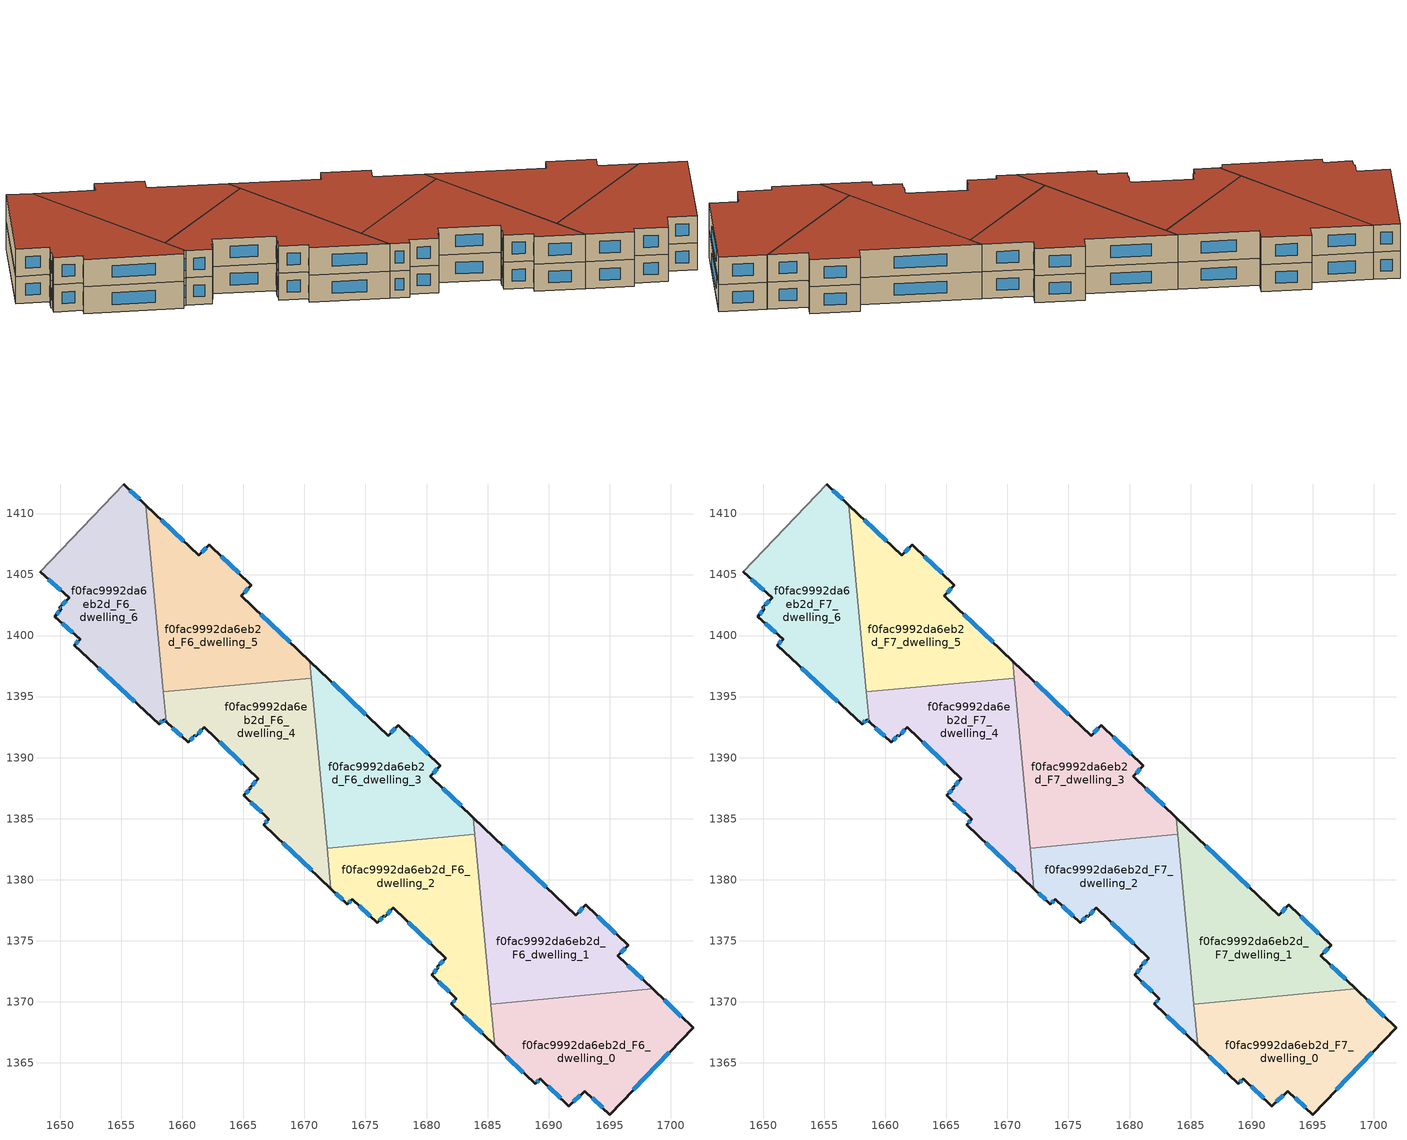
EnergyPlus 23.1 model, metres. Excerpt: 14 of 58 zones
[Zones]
f0fac9992da6eb2d_F6_dwelling_0
 floor to f0fac9992da6eb2d_F5_dwelling_0 (EU_floor_Construction): 1701.83,1367.88 1695,1360.74 1692.98,1362.67 1691.66,1361.44 1689.31,1363.7 1688.89,1363.26 1685.58,1366.43 1685.26,1369.81 1698.53,1371.04 z18
 wall outside (EU_wall_Construction): 1685.58,1366.43 1688.89,1363.26 1689.31,1363.7 1691.66,1361.44 1692.98,1362.67 1695,1360.74 1701.83,1367.88 1698.53,1371.04 z18:21
 wall to f0fac9992da6eb2d_F6_dwelling_1 (EU_wall_Construction): 1698.53,1371.04 1685.26,1369.81 z18:21
 wall to f0fac9992da6eb2d_F6_dwelling_2 (EU_wall_Construction): 1685.26,1369.81 1685.58,1366.43 z18:21
 window (EU_Window_Construction): 1686.52,1365.53 1687.95,1364.17 / 1700.89,1368.79 1699.47,1370.14 / 1696.96,1362.78 1699.88,1365.84 / 1693.56,1362.12 1694.43,1361.29 / 1692.04,1361.8 1692.6,1362.32 / 1689.98,1363.05 1690.99,1362.09 / 1689.01,1363.39 1689.19,1363.57 z18.86:20.14
f0fac9992da6eb2d_F6_dwelling_1
 floor to f0fac9992da6eb2d_F5_dwelling_1 (EU_floor_Construction): 1693.05,1377.94 1696.51,1374.63 1695.68,1373.76 1698.53,1371.04 1685.26,1369.81 1683.84,1385.08 1692.22,1377.07 z18
 wall outside (EU_wall_Construction): 1698.53,1371.04 1695.68,1373.76 1696.51,1374.63 1693.05,1377.94 1692.22,1377.07 1683.84,1385.08 z18:21
 wall to f0fac9992da6eb2d_F6_dwelling_3 (EU_wall_Construction): 1683.84,1385.08 1683.97,1383.7 z18:21
 wall to f0fac9992da6eb2d_F6_dwelling_2 (EU_wall_Construction): 1683.97,1383.7 1685.26,1369.81 z18:21
 window (EU_Window_Construction): 1692.82,1377.69 1692.46,1377.32 / 1695.52,1375.58 1694.04,1376.99 / 1695.92,1374.01 1696.27,1374.38 / 1697.71,1371.82 1696.49,1372.99 / 1689.83,1379.36 1686.24,1382.79 z18.86:20.14
f0fac9992da6eb2d_F6_dwelling_2
 floor to f0fac9992da6eb2d_F5_dwelling_2 (EU_floor_Construction): 1683.97,1383.7 1685.58,1366.43 1682.04,1369.82 1682.45,1370.25 1680.42,1372.2 1680.97,1372.77 1680.9,1372.84 1681.59,1373.57 1677.28,1377.68 1676.59,1376.96 1676.52,1377.03 1675.96,1376.45 1673.93,1378.4 1673.51,1377.97 1672.16,1379.26 1671.85,1382.58 z18
 wall outside (EU_wall_Construction): 1672.16,1379.26 1673.51,1377.97 1673.93,1378.4 1675.96,1376.45 1676.52,1377.03 1676.59,1376.96 1677.28,1377.68 1681.59,1373.57 1680.9,1372.84 1680.97,1372.77 1680.42,1372.2 1682.45,1370.25 1682.04,1369.82 1685.58,1366.43 z18:21
 wall to f0fac9992da6eb2d_F6_dwelling_3 (EU_wall_Construction): 1683.97,1383.7 1671.85,1382.58 z18:21
 wall to f0fac9992da6eb2d_F6_dwelling_4 (EU_wall_Construction): 1671.85,1382.58 1672.16,1379.26 z18:21
 window (EU_Window_Construction): 1682.33,1370.13 1682.16,1369.94 / 1681,1371.64 1681.87,1370.81 / 1680.81,1372.61 1680.57,1372.36 / 1680.92,1372.82 1680.95,1372.79 / 1681.39,1373.36 1681.09,1373.05 / 1678.51,1376.51 1680.36,1374.74 / 1676.79,1377.17 1677.08,1377.48 / 1676.54,1377.01 1676.57,1376.98 / 1676.12,1376.62 1676.36,1376.87 / 1674.51,1377.84 1675.38,1377.01 / 1673.63,1378.09 1673.81,1378.28 / 1672.55,1378.89 1673.13,1378.34 / 1683.05,1368.85 1684.57,1367.4 z18.86:20.14
f0fac9992da6eb2d_F6_dwelling_3
 floor to f0fac9992da6eb2d_F5_dwelling_3 (EU_floor_Construction): 1677.67,1392.64 1681.13,1389.33 1680.3,1388.47 1683.84,1385.08 1683.97,1383.7 1671.85,1382.58 1670.43,1397.91 1676.84,1391.77 z18
 wall outside (EU_wall_Construction): 1683.84,1385.08 1680.3,1388.47 1681.13,1389.33 1677.67,1392.64 1676.84,1391.77 1670.43,1397.91 z18:21
 wall to f0fac9992da6eb2d_F6_dwelling_5 (EU_wall_Construction): 1670.43,1397.91 1670.56,1396.52 z18:21
 wall to f0fac9992da6eb2d_F6_dwelling_4 (EU_wall_Construction): 1670.56,1396.52 1671.85,1382.58 z18:21
 window (EU_Window_Construction): 1680.54,1388.72 1680.89,1389.09 / 1682.83,1386.05 1681.31,1387.5 / 1675.01,1393.53 1672.26,1396.16 / 1677.44,1392.39 1677.08,1392.02 / 1680.14,1390.28 1678.66,1391.7 z18.86:20.14
f0fac9992da6eb2d_F6_dwelling_4
 floor to f0fac9992da6eb2d_F5_dwelling_4 (EU_floor_Construction): 1670.55,1396.52 1672.16,1379.26 1666.66,1384.52 1667.07,1384.95 1665.04,1386.9 1665.59,1387.48 1665.52,1387.55 1666.21,1388.27 1661.79,1392.49 1661.1,1391.77 1661.03,1391.84 1660.47,1391.26 1658.66,1392.92 1658.43,1395.39 z18
 wall outside (EU_wall_Construction): 1658.66,1392.92 1660.47,1391.26 1661.03,1391.84 1661.1,1391.77 1661.79,1392.49 1666.21,1388.27 1665.52,1387.55 1665.59,1387.48 1665.04,1386.9 1667.07,1384.95 1666.66,1384.52 1672.16,1379.26 z18:21
 wall to f0fac9992da6eb2d_F6_dwelling_5 (EU_wall_Construction): 1670.55,1396.52 1658.43,1395.39 z18:21
 wall to f0fac9992da6eb2d_F6_dwelling_6 (EU_wall_Construction): 1658.43,1395.39 1658.66,1392.92 z18:21
 window (EU_Window_Construction): 1666.95,1384.83 1666.78,1384.64 / 1665.62,1386.34 1666.49,1385.51 / 1665.43,1387.31 1665.2,1387.06 / 1665.54,1387.53 1665.57,1387.5 / 1666.01,1388.06 1665.71,1387.75 / 1663.05,1391.28 1664.95,1389.48 / 1661.3,1391.97 1661.6,1392.28 / 1661.05,1391.82 1661.08,1391.79 / 1660.63,1391.43 1660.87,1391.67 / 1659.18,1392.45 1659.96,1391.73 / 1668.23,1383.02 1670.59,1380.76 z18.86:20.14
f0fac9992da6eb2d_F6_dwelling_5
 floor to f0fac9992da6eb2d_F5_dwelling_5 (EU_floor_Construction): 1665.64,1404.14 1664.81,1403.27 1670.43,1397.91 1670.55,1396.52 1658.43,1395.39 1657.01,1410.67 1661.36,1406.58 1662.19,1407.45 z18
 wall outside (EU_wall_Construction): 1670.43,1397.91 1664.81,1403.27 1665.64,1404.14 1662.19,1407.45 1661.36,1406.58 1657.01,1410.67 z18:21
 wall to f0fac9992da6eb2d_F6_dwelling_6 (EU_wall_Construction): 1657.01,1410.67 1658.43,1395.39 z18:21
 window (EU_Window_Construction): 1668.82,1399.44 1666.42,1401.74 / 1660.12,1407.75 1658.25,1409.5 / 1661.95,1407.2 1661.59,1406.83 / 1664.66,1405.09 1663.17,1406.5 / 1665.05,1403.52 1665.41,1403.89 z18.86:20.14
f0fac9992da6eb2d_F6_dwelling_6
 floor to f0fac9992da6eb2d_F5_dwelling_6 (EU_floor_Construction): 1657.01,1410.67 1658.66,1392.92 1658.47,1393.1 1658.09,1392.75 1651.13,1399.21 1651.62,1399.7 1649.55,1401.54 1650.07,1402.19 1649.93,1402.29 1650.71,1403.08 1648.33,1405.23 1655.18,1412.39 z18
 wall outside (EU_wall_Construction): 1648.33,1405.23 1650.71,1403.08 1649.93,1402.29 1650.07,1402.19 1649.55,1401.54 1651.62,1399.7 1651.13,1399.21 1658.09,1392.75 1658.47,1393.1 1658.66,1392.92 / 1657.01,1410.67 1655.18,1412.39 z18:21
 wall adiabatic (EU_wall_Construction): 1655.18,1412.39 1648.33,1405.23 z18:21
 window (EU_Window_Construction): 1651.48,1399.56 1651.27,1399.35 / 1650.14,1401.02 1651.03,1400.23 / 1649.92,1402.01 1649.7,1401.73 / 1649.97,1402.26 1650.03,1402.22 / 1650.49,1402.85 1650.15,1402.52 / 1649.01,1404.62 1650.03,1403.69 / 1656.49,1411.16 1655.7,1411.9 / 1658.52,1393.05 1658.61,1392.97 / 1658.2,1392.85 1658.36,1393 / 1653.12,1397.36 1656.1,1394.59 z18.86:20.14
f0fac9992da6eb2d_F7_dwelling_0
 floor to f0fac9992da6eb2d_F6_dwelling_0 (EU_floor_Construction): 1701.83,1367.88 1695,1360.74 1692.98,1362.67 1691.66,1361.44 1689.31,1363.7 1688.89,1363.26 1685.58,1366.43 1685.26,1369.81 1698.53,1371.04 z21
 wall outside (EU_wall_Construction): 1685.58,1366.43 1688.89,1363.26 1689.31,1363.7 1691.66,1361.44 1692.98,1362.67 1695,1360.74 1701.83,1367.88 1698.53,1371.04 z21:24
 wall to f0fac9992da6eb2d_F7_dwelling_1 (EU_wall_Construction): 1698.53,1371.04 1685.26,1369.81 z21:24
 wall to f0fac9992da6eb2d_F7_dwelling_2 (EU_wall_Construction): 1685.26,1369.81 1685.58,1366.43 z21:24
 window (EU_Window_Construction): 1686.52,1365.53 1687.95,1364.17 / 1700.89,1368.79 1699.47,1370.14 / 1696.96,1362.78 1699.88,1365.84 / 1693.56,1362.12 1694.43,1361.29 / 1692.04,1361.8 1692.6,1362.32 / 1689.98,1363.05 1690.99,1362.09 / 1689.01,1363.39 1689.19,1363.57 z21.86:23.14
 roof outside (EU_roof_Construction): 1695,1360.74 1701.83,1367.88 1698.53,1371.04 1685.26,1369.81 1685.58,1366.43 1688.89,1363.26 1689.31,1363.7 1691.66,1361.44 1692.98,1362.67 z24
f0fac9992da6eb2d_F7_dwelling_1
 floor to f0fac9992da6eb2d_F6_dwelling_1 (EU_floor_Construction): 1693.05,1377.94 1696.51,1374.63 1695.68,1373.76 1698.53,1371.04 1685.26,1369.81 1683.84,1385.08 1692.22,1377.07 z21
 wall outside (EU_wall_Construction): 1698.53,1371.04 1695.68,1373.76 1696.51,1374.63 1693.05,1377.94 1692.22,1377.07 1683.84,1385.08 z21:24
 wall to f0fac9992da6eb2d_F7_dwelling_3 (EU_wall_Construction): 1683.84,1385.08 1683.97,1383.7 z21:24
 wall to f0fac9992da6eb2d_F7_dwelling_2 (EU_wall_Construction): 1683.97,1383.7 1685.26,1369.81 z21:24
 window (EU_Window_Construction): 1692.82,1377.69 1692.46,1377.32 / 1695.52,1375.58 1694.04,1376.99 / 1695.92,1374.01 1696.27,1374.38 / 1697.71,1371.82 1696.49,1372.99 / 1689.83,1379.36 1686.24,1382.79 z21.86:23.14
 roof outside (EU_roof_Construction): 1698.53,1371.04 1695.68,1373.76 1696.51,1374.63 1693.05,1377.94 1692.22,1377.07 1683.84,1385.08 1685.26,1369.81 z24
f0fac9992da6eb2d_F7_dwelling_2
 floor to f0fac9992da6eb2d_F6_dwelling_2 (EU_floor_Construction): 1683.97,1383.7 1685.58,1366.43 1682.04,1369.82 1682.45,1370.25 1680.42,1372.2 1680.97,1372.77 1680.9,1372.84 1681.59,1373.57 1677.28,1377.68 1676.59,1376.96 1676.52,1377.03 1675.96,1376.45 1673.93,1378.4 1673.51,1377.97 1672.16,1379.26 1671.85,1382.58 z21
 wall outside (EU_wall_Construction): 1672.16,1379.26 1673.51,1377.97 1673.93,1378.4 1675.96,1376.45 1676.52,1377.03 1676.59,1376.96 1677.28,1377.68 1681.59,1373.57 1680.9,1372.84 1680.97,1372.77 1680.42,1372.2 1682.45,1370.25 1682.04,1369.82 1685.58,1366.43 z21:24
 wall to f0fac9992da6eb2d_F7_dwelling_3 (EU_wall_Construction): 1683.97,1383.7 1671.85,1382.58 z21:24
 wall to f0fac9992da6eb2d_F7_dwelling_4 (EU_wall_Construction): 1671.85,1382.58 1672.16,1379.26 z21:24
 window (EU_Window_Construction): 1682.33,1370.13 1682.16,1369.94 / 1681,1371.64 1681.87,1370.81 / 1680.81,1372.61 1680.57,1372.36 / 1680.92,1372.82 1680.95,1372.79 / 1681.39,1373.36 1681.09,1373.05 / 1678.51,1376.51 1680.36,1374.74 / 1676.79,1377.17 1677.08,1377.48 / 1676.54,1377.01 1676.57,1376.98 / 1676.12,1376.62 1676.36,1376.87 / 1674.51,1377.84 1675.38,1377.01 / 1673.63,1378.09 1673.81,1378.28 / 1672.55,1378.89 1673.13,1378.34 / 1683.05,1368.85 1684.57,1367.4 z21.86:23.14
 roof outside (EU_roof_Construction): 1685.58,1366.43 1683.97,1383.7 1671.85,1382.58 1672.16,1379.26 1673.51,1377.97 1673.93,1378.4 1675.96,1376.45 1676.52,1377.03 1676.59,1376.96 1677.28,1377.68 1681.59,1373.57 1680.9,1372.84 1680.97,1372.77 1680.42,1372.2 1682.45,1370.25 1682.04,1369.82 z24
f0fac9992da6eb2d_F7_dwelling_3
 floor to f0fac9992da6eb2d_F6_dwelling_3 (EU_floor_Construction): 1677.67,1392.64 1681.13,1389.33 1680.3,1388.47 1683.84,1385.08 1683.97,1383.7 1671.85,1382.58 1670.43,1397.91 1676.84,1391.77 z21
 wall outside (EU_wall_Construction): 1683.84,1385.08 1680.3,1388.47 1681.13,1389.33 1677.67,1392.64 1676.84,1391.77 1670.43,1397.91 z21:24
 wall to f0fac9992da6eb2d_F7_dwelling_5 (EU_wall_Construction): 1670.43,1397.91 1670.56,1396.52 z21:24
 wall to f0fac9992da6eb2d_F7_dwelling_4 (EU_wall_Construction): 1670.56,1396.52 1671.85,1382.58 z21:24
 window (EU_Window_Construction): 1680.54,1388.72 1680.89,1389.09 / 1682.83,1386.05 1681.31,1387.5 / 1675.01,1393.53 1672.26,1396.16 / 1677.44,1392.39 1677.08,1392.02 / 1680.14,1390.28 1678.66,1391.7 z21.86:23.14
 roof outside (EU_roof_Construction): 1683.97,1383.7 1683.84,1385.08 1680.3,1388.47 1681.13,1389.33 1677.67,1392.64 1676.84,1391.77 1670.43,1397.91 1671.85,1382.58 z24
f0fac9992da6eb2d_F7_dwelling_4
 floor to f0fac9992da6eb2d_F6_dwelling_4 (EU_floor_Construction): 1670.55,1396.52 1672.16,1379.26 1666.66,1384.52 1667.07,1384.95 1665.04,1386.9 1665.59,1387.48 1665.52,1387.55 1666.21,1388.27 1661.79,1392.49 1661.1,1391.77 1661.03,1391.84 1660.47,1391.26 1658.66,1392.92 1658.43,1395.39 z21
 wall outside (EU_wall_Construction): 1658.66,1392.92 1660.47,1391.26 1661.03,1391.84 1661.1,1391.77 1661.79,1392.49 1666.21,1388.27 1665.52,1387.55 1665.59,1387.48 1665.04,1386.9 1667.07,1384.95 1666.66,1384.52 1672.16,1379.26 z21:24
 wall to f0fac9992da6eb2d_F7_dwelling_5 (EU_wall_Construction): 1670.55,1396.52 1658.43,1395.39 z21:24
 wall to f0fac9992da6eb2d_F7_dwelling_6 (EU_wall_Construction): 1658.43,1395.39 1658.66,1392.92 z21:24
 window (EU_Window_Construction): 1666.95,1384.83 1666.78,1384.64 / 1665.62,1386.34 1666.49,1385.51 / 1665.43,1387.31 1665.2,1387.06 / 1665.54,1387.53 1665.57,1387.5 / 1666.01,1388.06 1665.71,1387.75 / 1663.05,1391.28 1664.95,1389.48 / 1661.3,1391.97 1661.6,1392.28 / 1661.05,1391.82 1661.08,1391.79 / 1660.63,1391.43 1660.87,1391.67 / 1659.18,1392.45 1659.96,1391.73 / 1668.23,1383.02 1670.59,1380.76 z21.86:23.14
 roof outside (EU_roof_Construction): 1672.16,1379.26 1670.55,1396.52 1658.43,1395.39 1658.66,1392.92 1660.47,1391.26 1661.03,1391.84 1661.1,1391.77 1661.79,1392.49 1666.21,1388.27 1665.52,1387.55 1665.59,1387.48 1665.04,1386.9 1667.07,1384.95 1666.66,1384.52 z24
f0fac9992da6eb2d_F7_dwelling_5
 floor to f0fac9992da6eb2d_F6_dwelling_5 (EU_floor_Construction): 1665.64,1404.14 1664.81,1403.27 1670.43,1397.91 1670.55,1396.52 1658.43,1395.39 1657.01,1410.67 1661.36,1406.58 1662.19,1407.45 z21
 wall outside (EU_wall_Construction): 1670.43,1397.91 1664.81,1403.27 1665.64,1404.14 1662.19,1407.45 1661.36,1406.58 1657.01,1410.67 z21:24
 wall to f0fac9992da6eb2d_F7_dwelling_6 (EU_wall_Construction): 1657.01,1410.67 1658.43,1395.39 z21:24
 window (EU_Window_Construction): 1668.82,1399.44 1666.42,1401.74 / 1660.12,1407.75 1658.25,1409.5 / 1661.95,1407.2 1661.59,1406.83 / 1664.66,1405.09 1663.17,1406.5 / 1665.05,1403.52 1665.41,1403.89 z21.86:23.14
 roof outside (EU_roof_Construction): 1670.55,1396.52 1670.43,1397.91 1664.81,1403.27 1665.64,1404.14 1662.19,1407.45 1661.36,1406.58 1657.01,1410.67 1658.43,1395.39 z24
f0fac9992da6eb2d_F7_dwelling_6
 floor to f0fac9992da6eb2d_F6_dwelling_6 (EU_floor_Construction): 1657.01,1410.67 1658.66,1392.92 1658.47,1393.1 1658.09,1392.75 1651.13,1399.21 1651.62,1399.7 1649.55,1401.54 1650.07,1402.19 1649.93,1402.29 1650.71,1403.08 1648.33,1405.23 1655.18,1412.39 z21
 wall outside (EU_wall_Construction): 1648.33,1405.23 1650.71,1403.08 1649.93,1402.29 1650.07,1402.19 1649.55,1401.54 1651.62,1399.7 1651.13,1399.21 1658.09,1392.75 1658.47,1393.1 1658.66,1392.92 / 1657.01,1410.67 1655.18,1412.39 z21:24
 wall adiabatic (EU_wall_Construction): 1655.18,1412.39 1648.33,1405.23 z21:24
 window (EU_Window_Construction): 1651.48,1399.56 1651.27,1399.35 / 1650.14,1401.02 1651.03,1400.23 / 1649.92,1402.01 1649.7,1401.73 / 1649.97,1402.26 1650.03,1402.22 / 1650.49,1402.85 1650.15,1402.52 / 1649.01,1404.62 1650.03,1403.69 / 1656.49,1411.16 1655.7,1411.9 / 1658.52,1393.05 1658.61,1392.97 / 1658.2,1392.85 1658.36,1393 / 1653.12,1397.36 1656.1,1394.59 z21.86:23.14
 roof outside (EU_roof_Construction): 1658.66,1392.92 1657.01,1410.67 1655.18,1412.39 1648.33,1405.23 1650.71,1403.08 1649.93,1402.29 1650.07,1402.19 1649.55,1401.54 1651.62,1399.7 1651.13,1399.21 1658.09,1392.75 1658.47,1393.1 z24
[Building]
EU S2 Campaign: North Axis=0; Terrain=City; Solar Distribution=FullExterior
[Site:Location]
Helsinki-Vantaa.AP: Latitude=60.317; Longitude=24.963; Time Zone=2; Elevation=54.6
[SizingPeriod:WeatherFileDays]
AnnualSizingPeriod: Begin Month=1; Begin Day of Month=1; End Month=12; End Day of Month=31; Day of Week for Start Day=Monday; Use Weather File Daylight Saving Period=No; Use Weather File Rain and Snow Indicators=No
[MATERIAL]
EU_InternalMass_Material: Roughness=MediumRough; Thickness=0.1; Conductivity=1; Density=1800; Specific Heat=900; Thermal Absorptance=0.9; Solar Absorptance=0.7; Visible Absorptance=0.7
[MATERIAL:NOMASS] Roughness=MediumRough; Thermal Absorptance=0.9; Solar Absorptance=0.7; Visible Absorptance=0.7
Name | Thermal Resistance
EU_wall_NoMass | 2.29768
EU_roof_NoMass | 2.65117
EU_floor_NoMass | 2.06791
[WINDOWMATERIAL:SIMPLEGLAZINGSYSTEM]
EU_Window_SimpleGlazing: UFactor=2.12775; Solar Heat Gain Coefficient=0.7; Visible Transmittance=0.7
[CONSTRUCTION]
EU_wall_Construction: EU_wall_NoMass
EU_roof_Construction: EU_roof_NoMass
EU_floor_Construction: EU_floor_NoMass
EU_Window_Construction: EU_Window_SimpleGlazing
EU_InternalMass_Construction: EU_InternalMass_Material
[ZONE] Type=1; Multiplier=1; Ceiling Height=autocalculate; Floor Area=autocalculate; Part of Total Floor Area=Yes
Name | Volume
f0fac9992da6eb2d_F6_dwelling_0; f0fac9992da6eb2d_F7_dwelling_0 | 323.61
f0fac9992da6eb2d_F6_dwelling_1; f0fac9992da6eb2d_F7_dwelling_1 | 323.613
f0fac9992da6eb2d_F6_dwelling_2; f0fac9992da6eb2d_F7_dwelling_2 | 323.604
f0fac9992da6eb2d_F6_dwelling_3; f0fac9992da6eb2d_F7_dwelling_3 | 323.622
f0fac9992da6eb2d_F6_dwelling_4; f0fac9992da6eb2d_F7_dwelling_4 | 323.609
f0fac9992da6eb2d_F6_dwelling_5; f0fac9992da6eb2d_F7_dwelling_5 | 323.608
f0fac9992da6eb2d_F6_dwelling_6; f0fac9992da6eb2d_F7_dwelling_6 | 323.611
[INTERNALMASS] Construction=EU_InternalMass_Construction
Name | Zone or ZoneList | Surface Area
f0fac9992da6eb2d_F6_dwelling_0_EU_InternalMass | f0fac9992da6eb2d_F6_dwelling_0 | 107.87
f0fac9992da6eb2d_F6_dwelling_1_EU_InternalMass | f0fac9992da6eb2d_F6_dwelling_1 | 107.871
f0fac9992da6eb2d_F6_dwelling_2_EU_InternalMass | f0fac9992da6eb2d_F6_dwelling_2 | 107.868
f0fac9992da6eb2d_F6_dwelling_3_EU_InternalMass | f0fac9992da6eb2d_F6_dwelling_3 | 107.874
f0fac9992da6eb2d_F6_dwelling_4_EU_InternalMass | f0fac9992da6eb2d_F6_dwelling_4 | 107.871
f0fac9992da6eb2d_F6_dwelling_5_EU_InternalMass | f0fac9992da6eb2d_F6_dwelling_5 | 107.87
f0fac9992da6eb2d_F6_dwelling_6_EU_InternalMass | f0fac9992da6eb2d_F6_dwelling_6 | 107.87
f0fac9992da6eb2d_F7_dwelling_0_EU_InternalMass | f0fac9992da6eb2d_F7_dwelling_0 | 107.87
f0fac9992da6eb2d_F7_dwelling_1_EU_InternalMass | f0fac9992da6eb2d_F7_dwelling_1 | 107.871
f0fac9992da6eb2d_F7_dwelling_2_EU_InternalMass | f0fac9992da6eb2d_F7_dwelling_2 | 107.868
f0fac9992da6eb2d_F7_dwelling_3_EU_InternalMass | f0fac9992da6eb2d_F7_dwelling_3 | 107.874
f0fac9992da6eb2d_F7_dwelling_4_EU_InternalMass | f0fac9992da6eb2d_F7_dwelling_4 | 107.871
f0fac9992da6eb2d_F7_dwelling_5_EU_InternalMass | f0fac9992da6eb2d_F7_dwelling_5 | 107.87
f0fac9992da6eb2d_F7_dwelling_6_EU_InternalMass | f0fac9992da6eb2d_F7_dwelling_6 | 107.87
[OTHEREQUIPMENT] Fuel Type=Electricity; Design Level Calculation Method=Watts/Area; Power per Zone Floor Area=1; Fraction Latent=0; Fraction Radiant=0; Fraction Lost=0; Carbon Dioxide Generation Rate=0; EndUse Subcategory=EU_Step8_InternalGains
Name | Zone or ZoneList or Space or SpaceList | Schedule
EU_Step8_InternalGain_f0fac9992da6eb2d_F6_dwelling_0_f000 | f0fac9992da6eb2d_F6_dwelling_0 | EU_Step8_GainSchedule_f0fac9992da6eb2d_F6_dwelling_0_f000
EU_Step8_InternalGain_f0fac9992da6eb2d_F6_dwelling_1_f000 | f0fac9992da6eb2d_F6_dwelling_1 | EU_Step8_GainSchedule_f0fac9992da6eb2d_F6_dwelling_1_f000
EU_Step8_InternalGain_f0fac9992da6eb2d_F6_dwelling_2_f000 | f0fac9992da6eb2d_F6_dwelling_2 | EU_Step8_GainSchedule_f0fac9992da6eb2d_F6_dwelling_2_f000
EU_Step8_InternalGain_f0fac9992da6eb2d_F6_dwelling_3_f000 | f0fac9992da6eb2d_F6_dwelling_3 | EU_Step8_GainSchedule_f0fac9992da6eb2d_F6_dwelling_3_f000
EU_Step8_InternalGain_f0fac9992da6eb2d_F6_dwelling_4_f000 | f0fac9992da6eb2d_F6_dwelling_4 | EU_Step8_GainSchedule_f0fac9992da6eb2d_F6_dwelling_4_f000
EU_Step8_InternalGain_f0fac9992da6eb2d_F6_dwelling_5_f000 | f0fac9992da6eb2d_F6_dwelling_5 | EU_Step8_GainSchedule_f0fac9992da6eb2d_F6_dwelling_5_f000
EU_Step8_InternalGain_f0fac9992da6eb2d_F6_dwelling_6_f000 | f0fac9992da6eb2d_F6_dwelling_6 | EU_Step8_GainSchedule_f0fac9992da6eb2d_F6_dwelling_6_f000
EU_Step8_InternalGain_f0fac9992da6eb2d_F7_dwelling_0_f000 | f0fac9992da6eb2d_F7_dwelling_0 | EU_Step8_GainSchedule_f0fac9992da6eb2d_F7_dwelling_0_f000
EU_Step8_InternalGain_f0fac9992da6eb2d_F7_dwelling_1_f000 | f0fac9992da6eb2d_F7_dwelling_1 | EU_Step8_GainSchedule_f0fac9992da6eb2d_F7_dwelling_1_f000
EU_Step8_InternalGain_f0fac9992da6eb2d_F7_dwelling_2_f000 | f0fac9992da6eb2d_F7_dwelling_2 | EU_Step8_GainSchedule_f0fac9992da6eb2d_F7_dwelling_2_f000
EU_Step8_InternalGain_f0fac9992da6eb2d_F7_dwelling_3_f000 | f0fac9992da6eb2d_F7_dwelling_3 | EU_Step8_GainSchedule_f0fac9992da6eb2d_F7_dwelling_3_f000
EU_Step8_InternalGain_f0fac9992da6eb2d_F7_dwelling_4_f000 | f0fac9992da6eb2d_F7_dwelling_4 | EU_Step8_GainSchedule_f0fac9992da6eb2d_F7_dwelling_4_f000
EU_Step8_InternalGain_f0fac9992da6eb2d_F7_dwelling_5_f000 | f0fac9992da6eb2d_F7_dwelling_5 | EU_Step8_GainSchedule_f0fac9992da6eb2d_F7_dwelling_5_f000
EU_Step8_InternalGain_f0fac9992da6eb2d_F7_dwelling_6_f000 | f0fac9992da6eb2d_F7_dwelling_6 | EU_Step8_GainSchedule_f0fac9992da6eb2d_F7_dwelling_6_f000
[ZONEVENTILATION:DESIGNFLOWRATE] Schedule=EU_AlwaysOn; Design Flow Rate Calculation Method=AirChanges/Hour; Air Changes per Hour=0.580295; Ventilation Type=Natural; Fan Pressure Rise=0; Fan Total Efficiency=1; Constant Term Coefficient=1; Temperature Term Coefficient=0; Velocity Term Coefficient=0; Velocity Squared Term Coefficient=0; Minimum Indoor Temperature=-100; Maximum Indoor Temperature=100; Delta Temperature=-100; Minimum Outdoor Temperature=-100; Maximum Outdoor Temperature=100; Maximum Wind Speed=40
Name | Zone or ZoneList or Space or SpaceList
EU_ConstantAir_f0fac9992da6eb2d_F6_dwelling_0 | f0fac9992da6eb2d_F6_dwelling_0
EU_ConstantAir_f0fac9992da6eb2d_F6_dwelling_1 | f0fac9992da6eb2d_F6_dwelling_1
EU_ConstantAir_f0fac9992da6eb2d_F6_dwelling_2 | f0fac9992da6eb2d_F6_dwelling_2
EU_ConstantAir_f0fac9992da6eb2d_F6_dwelling_3 | f0fac9992da6eb2d_F6_dwelling_3
EU_ConstantAir_f0fac9992da6eb2d_F6_dwelling_4 | f0fac9992da6eb2d_F6_dwelling_4
EU_ConstantAir_f0fac9992da6eb2d_F6_dwelling_5 | f0fac9992da6eb2d_F6_dwelling_5
EU_ConstantAir_f0fac9992da6eb2d_F6_dwelling_6 | f0fac9992da6eb2d_F6_dwelling_6
EU_ConstantAir_f0fac9992da6eb2d_F7_dwelling_0 | f0fac9992da6eb2d_F7_dwelling_0
EU_ConstantAir_f0fac9992da6eb2d_F7_dwelling_1 | f0fac9992da6eb2d_F7_dwelling_1
EU_ConstantAir_f0fac9992da6eb2d_F7_dwelling_2 | f0fac9992da6eb2d_F7_dwelling_2
EU_ConstantAir_f0fac9992da6eb2d_F7_dwelling_3 | f0fac9992da6eb2d_F7_dwelling_3
EU_ConstantAir_f0fac9992da6eb2d_F7_dwelling_4 | f0fac9992da6eb2d_F7_dwelling_4
EU_ConstantAir_f0fac9992da6eb2d_F7_dwelling_5 | f0fac9992da6eb2d_F7_dwelling_5
EU_ConstantAir_f0fac9992da6eb2d_F7_dwelling_6 | f0fac9992da6eb2d_F7_dwelling_6
[HVACTEMPLATE:THERMOSTAT] Constant Heating Setpoint=20; Constant Cooling Setpoint=50
EU_HeatOnly_f0fac9992da6eb2d_F1_dwelling_0; EU_HeatOnly_f0fac9992da6eb2d_F1_dwelling_1; EU_HeatOnly_f0fac9992da6eb2d_F1_dwelling_2; EU_HeatOnly_f0fac9992da6eb2d_F1_dwelling_3; EU_HeatOnly_f0fac9992da6eb2d_F1_dwelling_4; EU_HeatOnly_f0fac9992da6eb2d_F1_dwelling_5; EU_HeatOnly_f0fac9992da6eb2d_F1_dwelling_6; EU_HeatOnly_f0fac9992da6eb2d_F1_dwelling_7; EU_HeatOnly_f0fac9992da6eb2d_F2_dwelling_0; EU_HeatOnly_f0fac9992da6eb2d_F2_dwelling_1; EU_HeatOnly_f0fac9992da6eb2d_F2_dwelling_2; EU_HeatOnly_f0fac9992da6eb2d_F2_dwelling_3; EU_HeatOnly_f0fac9992da6eb2d_F2_dwelling_4; EU_HeatOnly_f0fac9992da6eb2d_F2_dwelling_5; EU_HeatOnly_f0fac9992da6eb2d_F2_dwelling_6; EU_HeatOnly_f0fac9992da6eb2d_F3_dwelling_0; EU_HeatOnly_f0fac9992da6eb2d_F3_dwelling_1; EU_HeatOnly_f0fac9992da6eb2d_F3_dwelling_2; EU_HeatOnly_f0fac9992da6eb2d_F3_dwelling_3; EU_HeatOnly_f0fac9992da6eb2d_F3_dwelling_4; EU_HeatOnly_f0fac9992da6eb2d_F3_dwelling_5; EU_HeatOnly_f0fac9992da6eb2d_F3_dwelling_6; EU_HeatOnly_f0fac9992da6eb2d_F4_dwelling_0; EU_HeatOnly_f0fac9992da6eb2d_F4_dwelling_1; EU_HeatOnly_f0fac9992da6eb2d_F4_dwelling_2; EU_HeatOnly_f0fac9992da6eb2d_F4_dwelling_3; EU_HeatOnly_f0fac9992da6eb2d_F4_dwelling_4; EU_HeatOnly_f0fac9992da6eb2d_F4_dwelling_5; EU_HeatOnly_f0fac9992da6eb2d_F4_dwelling_6; EU_HeatOnly_f0fac9992da6eb2d_F5_dwelling_0; EU_HeatOnly_f0fac9992da6eb2d_F5_dwelling_1; EU_HeatOnly_f0fac9992da6eb2d_F5_dwelling_2; EU_HeatOnly_f0fac9992da6eb2d_F5_dwelling_3; EU_HeatOnly_f0fac9992da6eb2d_F5_dwelling_4; EU_HeatOnly_f0fac9992da6eb2d_F5_dwelling_5; EU_HeatOnly_f0fac9992da6eb2d_F5_dwelling_6; EU_HeatOnly_f0fac9992da6eb2d_F6_dwelling_0; EU_HeatOnly_f0fac9992da6eb2d_F6_dwelling_1; EU_HeatOnly_f0fac9992da6eb2d_F6_dwelling_2; EU_HeatOnly_f0fac9992da6eb2d_F6_dwelling_3; EU_HeatOnly_f0fac9992da6eb2d_F6_dwelling_4; EU_HeatOnly_f0fac9992da6eb2d_F6_dwelling_5; EU_HeatOnly_f0fac9992da6eb2d_F6_dwelling_6; EU_HeatOnly_f0fac9992da6eb2d_F7_dwelling_0; EU_HeatOnly_f0fac9992da6eb2d_F7_dwelling_1; EU_HeatOnly_f0fac9992da6eb2d_F7_dwelling_2; EU_HeatOnly_f0fac9992da6eb2d_F7_dwelling_3; EU_HeatOnly_f0fac9992da6eb2d_F7_dwelling_4; EU_HeatOnly_f0fac9992da6eb2d_F7_dwelling_5; EU_HeatOnly_f0fac9992da6eb2d_F7_dwelling_6
[HVACTEMPLATE:ZONE:IDEALLOADSAIRSYSTEM] System Availability Schedule=EU_AlwaysOn; Maximum Heating Supply Air Temperature=50; Minimum Cooling Supply Air Temperature=13; Maximum Heating Supply Air Humidity Ratio=0.0156; Minimum Cooling Supply Air Humidity Ratio=0.0077; Heating Limit=NoLimit; Cooling Limit=NoLimit; Heating Availability Schedule=EU_AlwaysOn; Cooling Availability Schedule=EU_CoolingOff; Dehumidification Control Type=ConstantSensibleHeatRatio; Cooling Sensible Heat Ratio=0.7; Dehumidification Setpoint=60; Humidification Control Type=None; Humidification Setpoint=30; Outdoor Air Method=None; Outdoor Air Flow Rate per Person=0.00944; Outdoor Air Flow Rate per Zone Floor Area=0; Outdoor Air Flow Rate per Zone=0; Demand Controlled Ventilation Type=None; Outdoor Air Economizer Type=NoEconomizer; Heat Recovery Type=None; Sensible Heat Recovery Effectiveness=0.7; Latent Heat Recovery Effectiveness=0.65
Name | Template Thermostat
f0fac9992da6eb2d_F6_dwelling_0 | EU_HeatOnly_f0fac9992da6eb2d_F6_dwelling_0
f0fac9992da6eb2d_F6_dwelling_1 | EU_HeatOnly_f0fac9992da6eb2d_F6_dwelling_1
f0fac9992da6eb2d_F6_dwelling_2 | EU_HeatOnly_f0fac9992da6eb2d_F6_dwelling_2
f0fac9992da6eb2d_F6_dwelling_3 | EU_HeatOnly_f0fac9992da6eb2d_F6_dwelling_3
f0fac9992da6eb2d_F6_dwelling_4 | EU_HeatOnly_f0fac9992da6eb2d_F6_dwelling_4
f0fac9992da6eb2d_F6_dwelling_5 | EU_HeatOnly_f0fac9992da6eb2d_F6_dwelling_5
f0fac9992da6eb2d_F6_dwelling_6 | EU_HeatOnly_f0fac9992da6eb2d_F6_dwelling_6
f0fac9992da6eb2d_F7_dwelling_0 | EU_HeatOnly_f0fac9992da6eb2d_F7_dwelling_0
f0fac9992da6eb2d_F7_dwelling_1 | EU_HeatOnly_f0fac9992da6eb2d_F7_dwelling_1
f0fac9992da6eb2d_F7_dwelling_2 | EU_HeatOnly_f0fac9992da6eb2d_F7_dwelling_2
f0fac9992da6eb2d_F7_dwelling_3 | EU_HeatOnly_f0fac9992da6eb2d_F7_dwelling_3
f0fac9992da6eb2d_F7_dwelling_4 | EU_HeatOnly_f0fac9992da6eb2d_F7_dwelling_4
f0fac9992da6eb2d_F7_dwelling_5 | EU_HeatOnly_f0fac9992da6eb2d_F7_dwelling_5
f0fac9992da6eb2d_F7_dwelling_6 | EU_HeatOnly_f0fac9992da6eb2d_F7_dwelling_6
[SIZING:ZONE] Zone Cooling Design Supply Air Temperature Input Method=SupplyAirTemperature; Zone Cooling Design Supply Air Temperature=13; Zone Heating Design Supply Air Temperature Input Method=SupplyAirTemperature; Zone Heating Design Supply Air Temperature=50; Zone Cooling Design Supply Air Humidity Ratio=0.008; Zone Heating Design Supply Air Humidity Ratio=0.008; Cooling Design Air Flow Method=DesignDay; Cooling Design Air Flow Rate=0; Cooling Minimum Air Flow per Zone Floor Area=0.000762; Cooling Minimum Air Flow=0; Cooling Minimum Air Flow Fraction=0.2; Heating Design Air Flow Method=DesignDay; Heating Design Air Flow Rate=0; Heating Maximum Air Flow per Zone Floor Area=0.002032; Heating Maximum Air Flow=0.141576; Heating Maximum Air Flow Fraction=0.3; Account for Dedicated Outdoor Air System=No; Dedicated Outdoor Air System Control Strategy=NeutralSupplyAir; Dedicated Outdoor Air Low Setpoint Temperature for Design=autosize; Dedicated Outdoor Air High Setpoint Temperature for Design=autosize; Zone Load Sizing Method=Sensible Load Only No Latent Load; Zone Latent Cooling Design Supply Air Humidity Ratio Input Method=HumidityRatioDifference; Zone Cooling Design Supply Air Humidity Ratio Difference=0.005; Zone Latent Heating Design Supply Air Humidity Ratio Input Method=HumidityRatioDifference; Zone Humidification Design Supply Air Humidity Ratio Difference=0.005
f0fac9992da6eb2d_F6_dwelling_0; f0fac9992da6eb2d_F6_dwelling_1; f0fac9992da6eb2d_F6_dwelling_2; f0fac9992da6eb2d_F6_dwelling_3; f0fac9992da6eb2d_F6_dwelling_4; f0fac9992da6eb2d_F6_dwelling_5; f0fac9992da6eb2d_F6_dwelling_6; f0fac9992da6eb2d_F7_dwelling_0; f0fac9992da6eb2d_F7_dwelling_1; f0fac9992da6eb2d_F7_dwelling_2; f0fac9992da6eb2d_F7_dwelling_3; f0fac9992da6eb2d_F7_dwelling_4; f0fac9992da6eb2d_F7_dwelling_5; f0fac9992da6eb2d_F7_dwelling_6
[SCHEDULE:CONSTANT]
Name | Hourly Value
EU_AlwaysOn | 1
EU_CoolingOff | 0
[SCHEDULE:FILE] Column Number=1; Rows to Skip at Top=0; Number of Hours of Data=8760; Column Separator=Comma; Interpolate to Timestep=No; Minutes per Item=60; Adjust Schedule for Daylight Savings=Yes
Name | File
EU_Step8_GainSchedule_f0fac9992da6eb2d_F6_dwelling_0_f000 | ../../schedules/f0fac9992da6eb2d/f0fac9992da6eb2d_F6_dwelling_0_f000_gain.csv
EU_Step8_GainSchedule_f0fac9992da6eb2d_F6_dwelling_1_f000 | ../../schedules/f0fac9992da6eb2d/f0fac9992da6eb2d_F6_dwelling_1_f000_gain.csv
EU_Step8_GainSchedule_f0fac9992da6eb2d_F6_dwelling_2_f000 | ../../schedules/f0fac9992da6eb2d/f0fac9992da6eb2d_F6_dwelling_2_f000_gain.csv
EU_Step8_GainSchedule_f0fac9992da6eb2d_F6_dwelling_3_f000 | ../../schedules/f0fac9992da6eb2d/f0fac9992da6eb2d_F6_dwelling_3_f000_gain.csv
EU_Step8_GainSchedule_f0fac9992da6eb2d_F6_dwelling_4_f000 | ../../schedules/f0fac9992da6eb2d/f0fac9992da6eb2d_F6_dwelling_4_f000_gain.csv
EU_Step8_GainSchedule_f0fac9992da6eb2d_F6_dwelling_5_f000 | ../../schedules/f0fac9992da6eb2d/f0fac9992da6eb2d_F6_dwelling_5_f000_gain.csv
EU_Step8_GainSchedule_f0fac9992da6eb2d_F6_dwelling_6_f000 | ../../schedules/f0fac9992da6eb2d/f0fac9992da6eb2d_F6_dwelling_6_f000_gain.csv
EU_Step8_GainSchedule_f0fac9992da6eb2d_F7_dwelling_0_f000 | ../../schedules/f0fac9992da6eb2d/f0fac9992da6eb2d_F7_dwelling_0_f000_gain.csv
EU_Step8_GainSchedule_f0fac9992da6eb2d_F7_dwelling_1_f000 | ../../schedules/f0fac9992da6eb2d/f0fac9992da6eb2d_F7_dwelling_1_f000_gain.csv
EU_Step8_GainSchedule_f0fac9992da6eb2d_F7_dwelling_2_f000 | ../../schedules/f0fac9992da6eb2d/f0fac9992da6eb2d_F7_dwelling_2_f000_gain.csv
EU_Step8_GainSchedule_f0fac9992da6eb2d_F7_dwelling_3_f000 | ../../schedules/f0fac9992da6eb2d/f0fac9992da6eb2d_F7_dwelling_3_f000_gain.csv
EU_Step8_GainSchedule_f0fac9992da6eb2d_F7_dwelling_4_f000 | ../../schedules/f0fac9992da6eb2d/f0fac9992da6eb2d_F7_dwelling_4_f000_gain.csv
EU_Step8_GainSchedule_f0fac9992da6eb2d_F7_dwelling_5_f000 | ../../schedules/f0fac9992da6eb2d/f0fac9992da6eb2d_F7_dwelling_5_f000_gain.csv
EU_Step8_GainSchedule_f0fac9992da6eb2d_F7_dwelling_6_f000 | ../../schedules/f0fac9992da6eb2d/f0fac9992da6eb2d_F7_dwelling_6_f000_gain.csv
